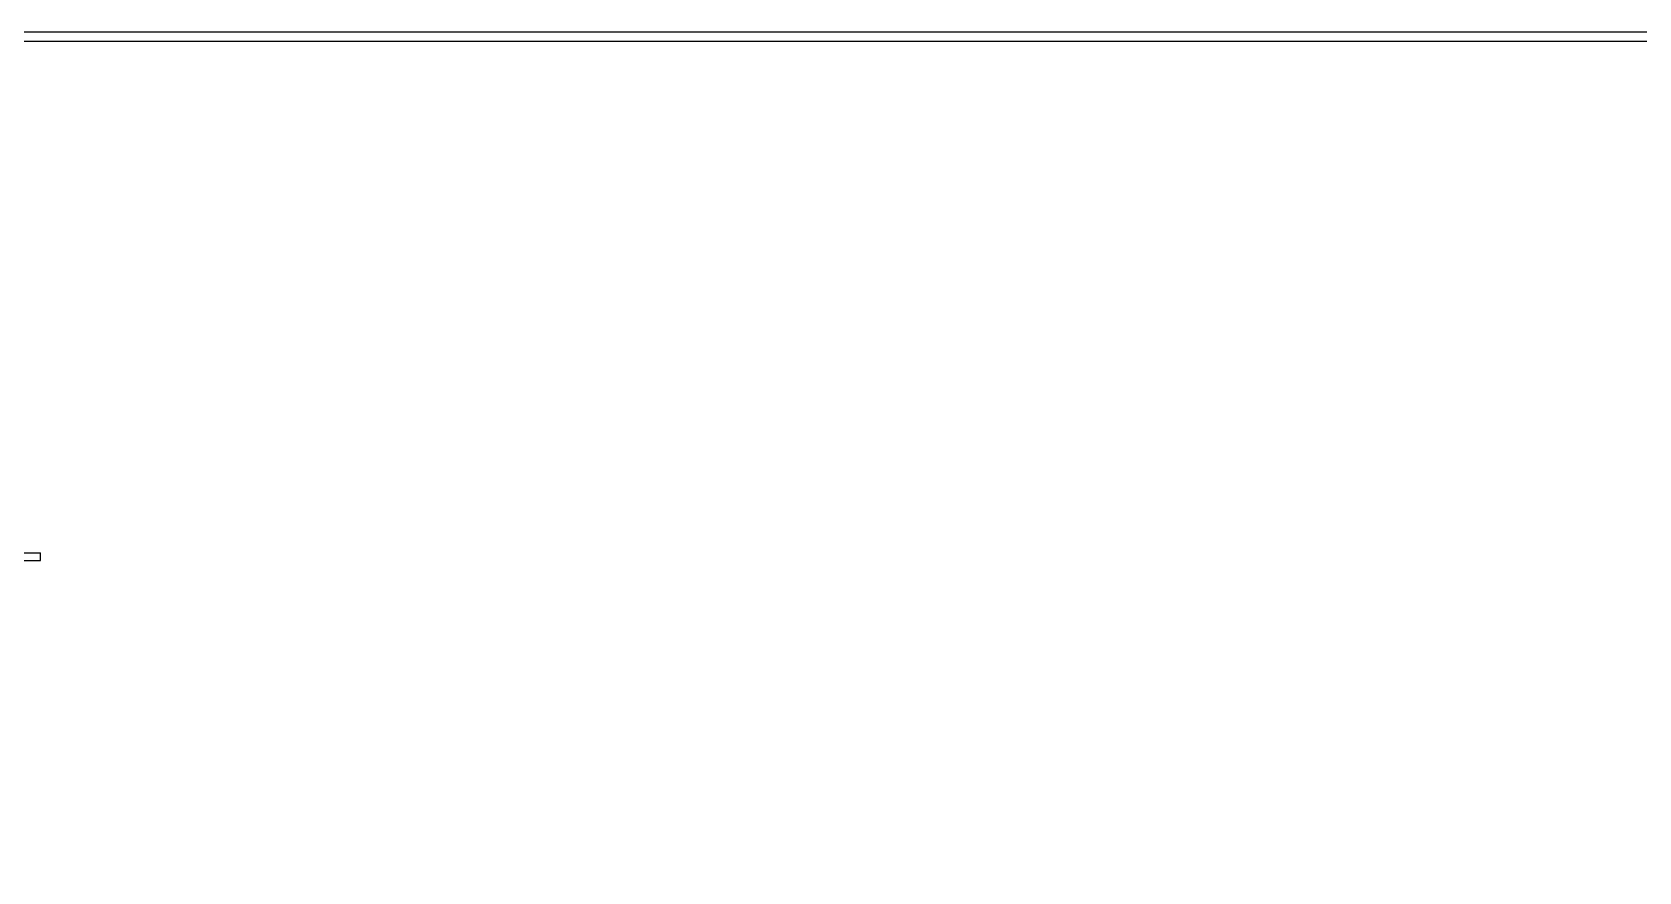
# Model space of a CAD drawing. Extents: x 460786 to 545292, y 30998 to 41694.
# Drawn here: x 531729 to 536034, y 39444 to 41694 of the extents above; entities that cross this region are included whole.
import ezdxf

# ---------------------------------------------------------------- set-up
doc = ezdxf.new("R2010")
doc.units = 0
doc.header["$LTSCALE"] = 50
doc.header["$MEASUREMENT"] = 0
doc.layers.add('A-Gör 3', color=25, linetype='CONTINUOUS')
doc.layers.add('A-Lejant', color=23, linetype='CONTINUOUS')

msp = doc.modelspace()

# ---------------------------------------------------------------- linework, layer by layer
at = {"layer": 'A-Gör 3'}
for p, q in [((531288.53, 40298.33), (531751.41, 40298.33)), ((531288.53, 40278.33), (531751.41, 40278.33)), ((531751.41, 40278.33), (531751.41, 40298.33))]:
    msp.add_line(p, q, dxfattribs=at)
at = {"layer": 'A-Lejant'}
msp.add_lwpolyline([(460786.15, 41693.81), (460786.15, 37193.81), (545291.84, 37193.81), (545291.84, 41693.81), (460786.15, 41693.81)], dxfattribs=at)
msp.add_lwpolyline([(460811.15, 41668.81), (460811.15, 37218.81), (545266.84, 37218.81), (545266.84, 41668.81)], close=True, dxfattribs=at)

doc.saveas('drawing.dxf')
